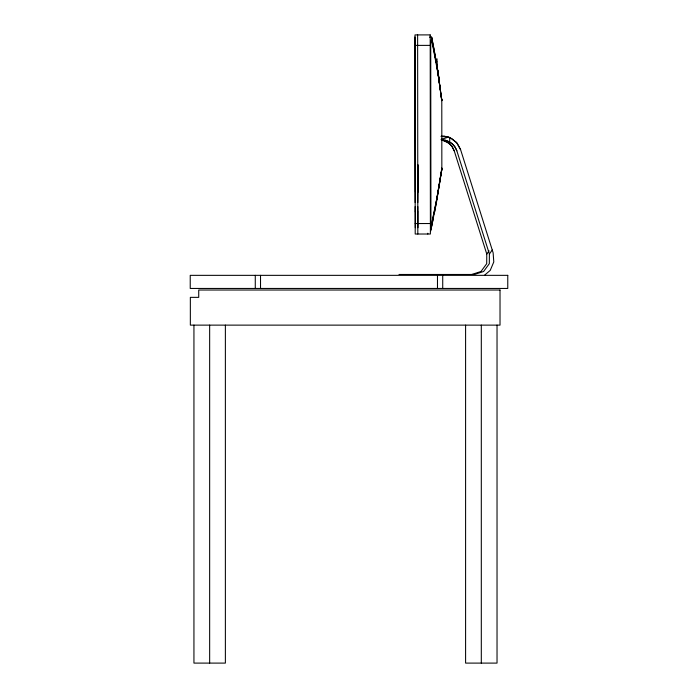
<?xml version="1.0" encoding="UTF-8"?>
<svg xmlns="http://www.w3.org/2000/svg" width="698" height="698" viewBox="0 0 698 698"><rect width="100%" height="100%" fill="white"/><g stroke="black" fill="none" stroke-linecap="round" stroke-linejoin="round"><path stroke-width="1.05" d="M431.643 37.186L430.727 45.379L430.945 229.372L436.329 203.153L441.764 169.623A10.479 9.842 7.8 0 0 441.843 168.541L441.79 100.599L440.996 93.462M442.628 140.176L449.215 143.387L452.252 146.728L454.215 150.794L486.768 254.02L486.698 263.696L480.974 271.496L471.769 274.471M441.59 140.237L445.254 140.176L451.833 143.387L454.878 146.728L456.841 150.794L489.385 254.02L489.315 263.696L483.601 271.496L474.396 274.471L399.012 274.471M441.843 168.541L441.494 170.67M431.765 225.21L431.818 223.587M434.592 212.175L441.808 169.256M441.764 169.623A10.479 10.479 0 0 0 441.86 168.174L436.459 200.719L431.05 226.501M441.564 171.054L441.651 170.382M441.86 168.174L441.398 171.368M430.544 231.16L431.652 225.96M440.682 176.123L440.124 179.735M440.813 175.259L441.206 172.676M439.976 180.677L438.684 188.591M437.768 193.869L432.49 220.577M437.951 192.805L438.519 189.603M431.539 226.71L433.118 219.373M430.849 229.799L430.448 231.561M486.768 254.02L489.054 250.818M489.385 254.02L492.247 250.015M484.665 275.091L490.24 270.37L493.783 261.951L493.137 252.842L460.584 149.616L457.234 143.299L451.833 138.597L448.936 137.628M441.075 139.434L448.587 137.07L449.713 137.515L456.457 142.383L460.584 149.616M441.049 136.293L444.094 136.005L447.968 137.305M415.005 37.011L415.17 202.586M429.462 37.125L431.634 37.125L433.484 46.391L438.004 72.234L441.773 100.599L438.012 73.683L431.486 38.783M415.013 45.396L430.204 45.379M415.275 47.49L415.423 192.107M436.311 61.895L437.035 61.895M418.041 192.107L417.884 164.929M417.788 202.586L418.015 164.929M415.179 206.591L415.179 211.738M417.797 206.591L417.797 211.738M415.197 223.552L430.387 223.535M441.372 140.036C448.273 139.417 454.564 144.469 456.841 150.794M441.328 136.468L448.587 137.07M442 140.045L447.095 141.912L451.493 145.69L454.215 150.794M431.661 37.273L435.805 58.981M432.681 44.018L435.517 58.815M435.953 59.784L437.271 67.601M436.782 66.031L437.803 72.199M436.73 64.425L441.773 100.207M436.616 63.684L437.035 66.205M437.489 68.997L437.899 71.528M437.943 73.063L440.368 89.51M437.672 70.123L438.833 77.653M438.056 72.548L439.164 79.904L439.042 79.066M438.972 78.586L439.164 79.938M441.441 97.86L441.773 100.617M431.905 38.442L431.922 40.266A8.175 1.317 89.9 0 0 431.765 41.81M437.035 58.85L437.044 68.221M427.778 233.245L427.778 234.013M417.928 211.948L417.945 227.705M417.622 34.909L417.823 234.031M415.31 211.948L415.327 227.705M497.028 325.128L497.028 663.1L465.592 663.1L465.592 325.128M481.306 325.128L481.306 663.1M449.713 137.515L449.713 141.912M442.724 275.344L442.724 288.449M437.48 275.344L437.48 288.449M260.52 275.344L260.52 288.449M255.276 275.344L255.276 288.449M225.375 325.128L225.375 663.1L193.939 663.1L193.939 325.128M209.653 325.128L209.653 663.1M430.195 34.9L414.996 34.909L415.205 234.031L430.396 234.013L430.195 34.9M507.769 275.344L190.231 275.344L190.231 288.449L507.769 288.449L507.769 275.344M500.021 290.019L198.729 290.019L198.729 297.357L190.345 297.357L190.345 325.128L500.021 325.128L500.021 290.019M441.738 99.858L441.668 99.36A10.479 10.479 0 0 1 441.79 100.599L441.738 99.858"/></g></svg>
